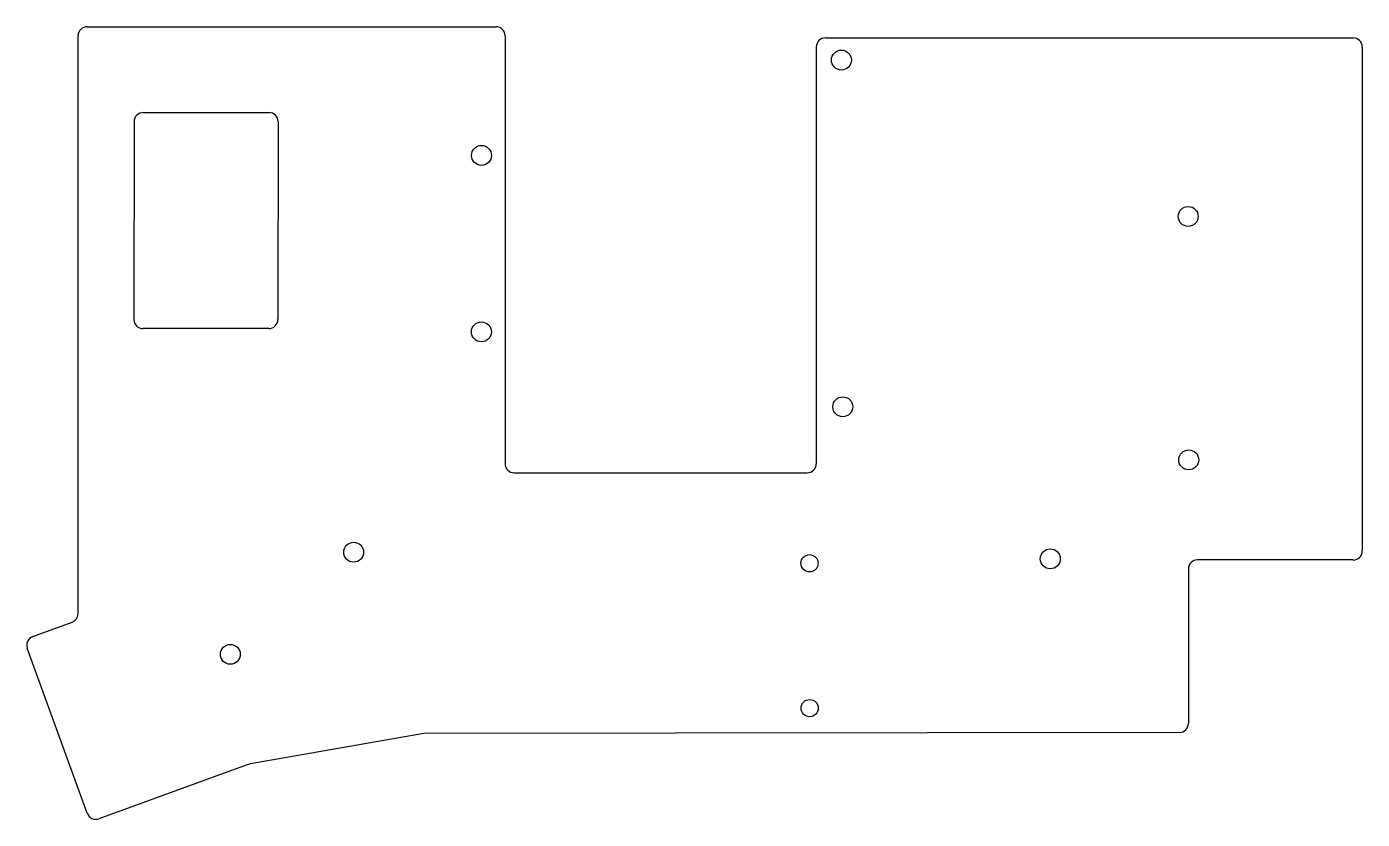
# Model space of a CAD drawing. Extents: x 73 to 221, y -137 to -50.
import ezdxf

# ---------------------------------------------------------------- set-up
doc = ezdxf.new("R2010")
doc.units = 0
doc.layers.add('BLACK', color=7, linetype='CONTINUOUS')

msp = doc.modelspace()

# ---------------------------------------------------------------- linework, layer by layer
at = {"layer": 'BLACK', "linetype": 'CONTINUOUS'}
for p, q in [((79.977107, -49.712892), (125.1, -49.710007)), ((78.971061, -114.500515), (78.977107, -50.707107)), ((126.1, -50.710007), (126.09, -97.942893)), ((161.44, -50.940242), (219.69, -50.947106)), ((160.44, -51.94), (160.432892, -97.942893)), ((220.69, -51.947106), (220.69, -107.57)), ((85.144828, -60.187107), (85.127107, -82.03)), ((86.154213, -59.187107), (100.0429, -59.187107)), ((101.033508, -60.187107), (101.015787, -82.029999)), ((100.015787, -83.029999), (86.1271, -83.029999)), ((127.09, -98.942893), (159.432893, -98.942893)), ((219.69, -108.562894), (202.4971, -108.557107)), ((201.497107, -109.557107), (201.497107, -126.607106)), ((73.96, -117.03), (78.312905, -115.440312)), ((79.988666, -136.530838), (73.362087, -118.311601)), ((117.124583, -127.711323), (98.015452, -131.085733)), ((200.497107, -127.607106), (117.124583, -127.711323)), ((97.512014, -131.220683), (81.270267, -137.128751))]:
    msp.add_line(p, q, dxfattribs=at)
at = {"layer": 'BLACK'}
for centre, radius in [((163.21, -53.39), 1.1), ((123.49, -63.91), 1.1), ((201.48, -70.65), 1.1), ((123.48, -83.39), 1.1), ((163.36, -91.66), 1.1), ((201.54, -97.52), 1.1), ((109.38, -107.71), 1.1), ((186.26, -108.44), 1.1), ((159.69, -108.93), 0.95), ((95.77, -118.98), 1.1), ((159.7, -124.92), 0.95)]:
    msp.add_circle(centre, radius, dxfattribs=at)
for centre, radius, start, end in [((79.9771, -50.7071), 0.999993, -270.00040107, -179.99959893), ((125.1, -50.71), 0.999993, -0.00040107, 90), ((161.44, -51.94), 1, 90, 180), ((219.69, -51.9471), 0.999994, -0.00034377, 90), ((86.1542, -60.1871), 0.999987, -270.00074485, -179.99959892), ((100.0429, -60.1871), 0.999993, -0.00040107, 90.00040107), ((86.1271, -82.03), 0.999999, -180.0000573, -89.99959893), ((100.0158, -82.03), 0.999987, -90.00074485, 0.0000573), ((127.09, -97.9429), 0.999993, -180.00040107, -90), ((159.4329, -97.9429), 0.999993, -90.00040107, 0.00040107), ((219.69, -107.57), 1, -90, 0), ((202.4971, -109.5571), 0.999993, -270.00040107, -179.99959893), ((77.9711, -114.5006), 0.999961, -70.01196383, 0.00257841), ((74.3019, -117.9698), 1.000038, -250.00857229, -160.01415722), ((200.4971, -126.6071), 1.000007, -89.99959893, -0.00034377), ((98.5375, -134.0399), 2.999935, 100.0216048, 109.98879966), ((80.9284, -136.189), 1.000002, -160.0106178, -70.0093893)]:
    msp.add_arc(centre, radius, start, end, dxfattribs=at)

doc.saveas('drawing.dxf')
